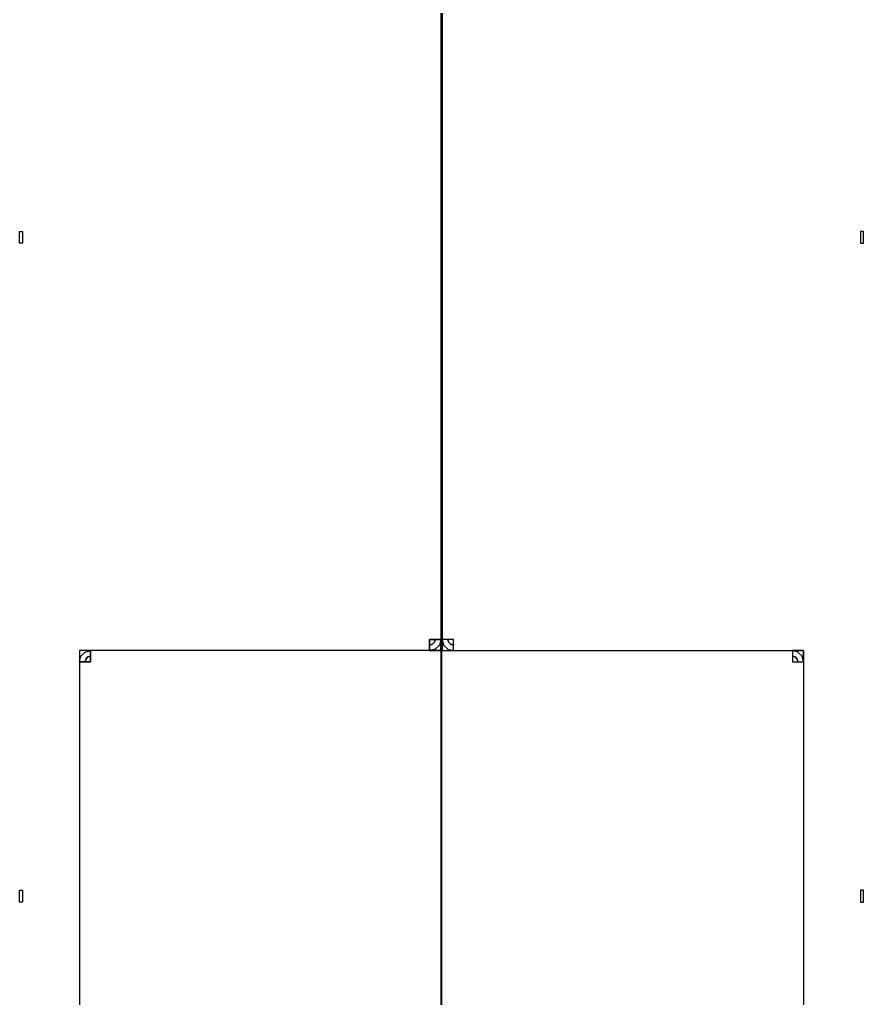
# Model space of a CAD drawing. Extents: x -100 to 5550, y -100 to 52000.
# Drawn here: x -100 to 5550, y 38897 to 45448 of the extents above; entities that cross this region are included whole.
import ezdxf

# ---------------------------------------------------------------- set-up
doc = ezdxf.new("R2010")
doc.units = 0

# ---------------------------------------------------------------- blocks, each defined once
blk = doc.blocks.new('D')
for points in [[(2723.5, 41224.7), (2723.5, 45960.5), (2720.5, 45960.5), (2720.5, 41224.7), (2723.5, 41224.7)], [(2726.5, 41224.7), (2726.5, 45960.5), (2729.5, 45960.5), (2729.5, 41224.7), (2726.5, 41224.7)], [(-100, 43950.9), (-100, 44030.9), (-80, 44030.9), (-80, 43950.9), (-100, 43950.9)], [(5550, 43950.9), (5550, 44030.9), (5530, 44030.9), (5530, 43950.9), (5550, 43950.9)], [(2720.5, 41224.7), (2720.5, 41299.7), (2645.5, 41299.7), (2645.5, 41224.7), (2720.5, 41224.7)], [(2720.5, 41299.7), (2710.5, 41262.2), (2683, 41234.8), (2645.5, 41224.7), (2645.5, 41262.2), (2664.3, 41267.2), (2678, 41281), (2683, 41299.7), (2720.5, 41299.7)], [(2683, 41299.7), (2678, 41281), (2664.3, 41267.2), (2645.5, 41262.2), (2645.5, 41299.7), (2645.5, 41299.7), (2645.5, 41299.7), (2645.5, 41299.7), (2683, 41299.7)], [(2804.5, 41224.7), (2804.5, 41299.7), (2729.5, 41299.7), (2729.5, 41224.7), (2804.5, 41224.7)], [(2729.5, 41299.7), (2739.5, 41262.2), (2767, 41234.8), (2804.5, 41224.7), (2804.5, 41262.2), (2785.8, 41267.2), (2772, 41281), (2767, 41299.7), (2729.5, 41299.7)], [(2767, 41299.7), (2772, 41281), (2785.8, 41267.2), (2804.5, 41262.2), (2804.5, 41299.7), (2804.5, 41299.7), (2804.5, 41299.7), (2804.5, 41299.7), (2767, 41299.7)], [(2723.5, 35124.7), (2723.5, 41224.7), (301, 41224.7), (301, 35124.7), (2723.5, 35124.7)], [(301, 41224.7), (301, 41149.7), (376, 41149.7), (376, 41224.7), (301, 41224.7)], [(301, 41149.7), (311, 41187.2), (338.5, 41214.7), (376, 41224.7), (376, 41187.2), (357.3, 41182.2), (343.5, 41168.5), (338.5, 41149.7), (301, 41149.7)], [(2726.5, 35124.7), (2726.5, 41224.7), (5149, 41224.7), (5149, 35124.7), (2726.5, 35124.7)], [(5074, 41224.7), (5074, 41149.7), (5149, 41149.7), (5149, 41224.7), (5074, 41224.7)], [(5149, 41149.7), (5139, 41187.2), (5111.5, 41214.7), (5074, 41224.7), (5074, 41187.2), (5092.8, 41182.2), (5106.5, 41168.5), (5111.5, 41149.7), (5149, 41149.7)], [(338.5, 41149.7), (343.5, 41168.5), (357.3, 41182.2), (376, 41187.2), (376, 41149.7), (376, 41149.7), (376, 41149.7), (376, 41149.7), (338.5, 41149.7)], [(5111.5, 41149.7), (5106.5, 41168.5), (5092.8, 41182.2), (5074, 41187.2), (5074, 41149.7), (5074, 41149.7), (5074, 41149.7), (5074, 41149.7), (5111.5, 41149.7)], [(-100, 39541.8), (-100, 39621.8), (-80, 39621.8), (-80, 39541.8), (-100, 39541.8)], [(5550, 39541.8), (5550, 39621.8), (5530, 39621.8), (5530, 39541.8), (5550, 39541.8)]]:
    blk.add_lwpolyline(points)

msp = doc.modelspace()

# ---------------------------------------------------------------- block references
msp.add_blockref('D', (0, 0))

doc.saveas('drawing.dxf')
